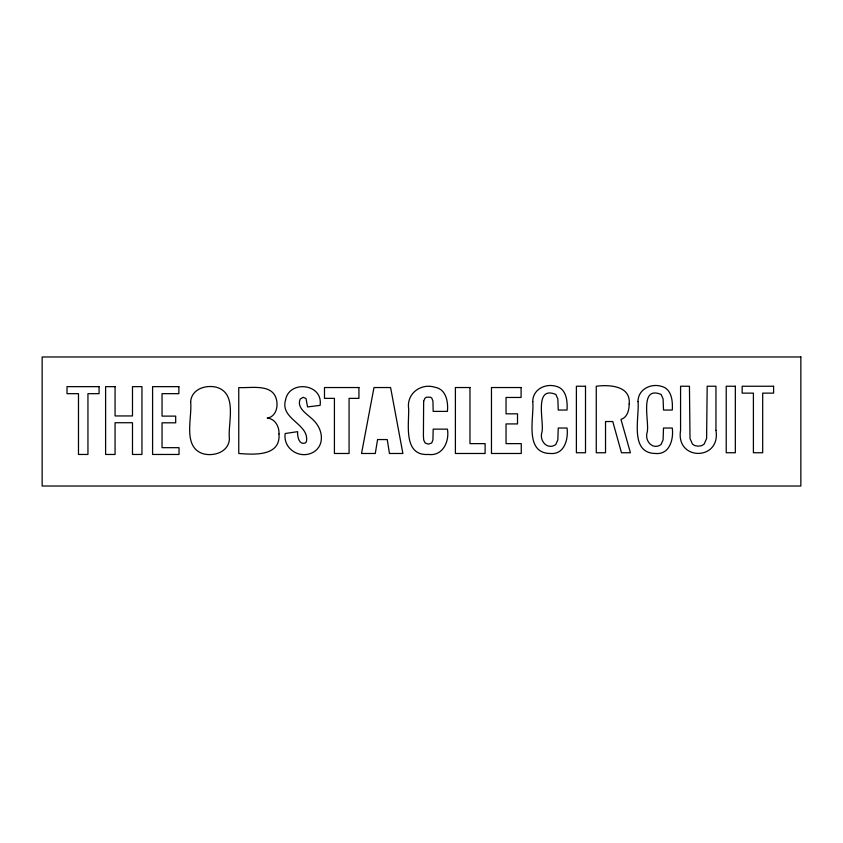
<?xml version="1.0" encoding="UTF-8"?>
<svg xmlns="http://www.w3.org/2000/svg" width="843" height="843" viewBox="0 0 843 843"><rect width="100%" height="100%" fill="white"/><g stroke="black" fill="none" stroke-linecap="round" stroke-linejoin="round"><path stroke-width="1.26" d="M715.96 430.33C721.039 461.1 675.506 461.089 680.575 430.33L680.575 386.242L689.448 386.242L690.017 438.539L692.482 444.124L694.927 445.662L698.31 446.168L701.745 445.662L704.147 444.124L706.603 438.539L707.182 386.242L715.96 386.242L715.96 430.33M532.755 401.616C534.388 417.274 523.819 453.218 550.289 453.481C564.42 454.904 568.498 439.14 567.033 428.023L558.245 428.023L557.834 439.846L555.79 444.535C547.718 450.288 539.499 441.353 541.743 432.87C544.947 423.987 532.871 384.935 555.864 394.45L557.834 398.887L558.245 410.046L567.033 410.046C567.592 401.089 566.507 388.612 555.864 386.242C545.21 383.175 532.66 389.603 532.755 401.616M638.014 401.616C639.637 417.274 629.068 453.218 655.538 453.481C669.679 454.904 673.757 439.14 672.282 428.023L663.504 428.023L663.093 439.846L661.038 444.535C652.977 450.288 644.758 441.353 647.002 432.87C650.195 423.987 638.13 384.935 661.123 394.45L663.093 398.887L663.504 410.046L672.282 410.046C672.851 401.089 671.755 388.612 661.123 386.242C650.459 383.175 637.919 389.603 638.014 401.616M423.65 401.215L423.407 436.052L423.734 440.13L425.199 443.06L428.455 444.113L431.711 442.975L432.933 439.888L433.176 429.14L447.422 429.14C449.593 441.31 442.902 456.358 428.455 454.461C402.965 456.095 409.087 424.145 408.665 408.707C406.358 393.628 420.878 382.827 434.967 387.253C446.232 389.181 448.339 401.89 447.422 411.395L433.176 411.395L432.933 401.047L431.795 398.117L430.467 397.201L426.463 397.201L425.03 398.117L423.65 401.215M278.98 433.945C280.835 456.695 253.648 454.619 238.759 453.481L238.759 387.538C250.824 388.391 272.763 383.112 276.515 399.814C278.253 407.032 275.745 416.863 267.263 418.065C275.092 418.686 279.423 426.716 278.98 433.945M190.634 401.89C192.436 417.601 182.088 447.222 203.311 453.808C214.259 456.643 228.611 451.911 229.422 439.013C227.61 423.312 238.042 393.66 216.64 387.295C205.797 384.503 191.466 389.066 190.634 401.89M285.556 399.961C279.665 419.414 310.119 424.029 306.336 441.837L305.282 442.996C298.717 445.241 297.337 436.116 297.621 431.658L285.166 433.534C282.932 449.024 300.076 459.625 313.259 452.259A15.49 15.49 0 0 0 320.867 442.28C323.017 433.028 318.254 423.829 311.141 418.065C305.893 413.186 296.504 407.496 300.234 399.013L303.238 397.306L306.009 398.528L307.558 406.916L320.098 405.367C323.385 383.47 289.138 379.708 285.556 399.961M629.184 403.892C629.141 409.877 627.519 417.411 620.975 419.403L630.416 452.744L621.47 452.744L612.766 421.542L605.537 421.542L605.537 452.744L596.264 452.744L596.264 386.242C609.099 384.534 630.985 385.62 629.184 403.892M377.569 439.561L375.293 453.481L361.531 453.481L373.986 387.538L390.594 387.538L402.891 453.481L389.455 453.481L387.253 439.561L377.569 439.561M800.85 356.979L42.15 356.979L42.15 486.021L800.85 486.021L800.85 356.979M585.506 386.242L576.391 386.242L576.391 452.744L585.506 452.744L585.506 386.242M735.338 386.242L726.223 386.242L726.223 452.744L735.338 452.744L735.338 386.242M773.6 386.242L742.156 386.242L742.156 393.133L753.4 393.133L753.4 452.744L762.683 452.744L762.683 393.133L773.6 393.133L773.6 386.242M99.084 386.642L67.019 386.642L67.019 393.67L78.483 393.67L78.483 454.461L87.946 454.461L87.946 393.67L99.084 393.67L99.084 386.642M115.07 386.642L105.607 386.642L105.607 454.461L115.07 454.461L115.07 422.722L132.488 422.722L132.488 454.461L141.951 454.461L141.951 386.642L132.488 386.642L132.488 415.947L115.07 415.947L115.07 386.642M178.874 386.642L152.583 386.642L152.583 454.461L179.032 454.461L179.032 447.675L162.046 447.675L162.046 422.807L175.692 422.807L175.692 416.115L162.046 416.115L162.046 393.67L178.874 393.67L178.874 386.642M358.928 387.538L324.492 387.538L324.492 398.36L334.418 398.36L334.418 453.481L349.076 453.481L349.076 398.36L358.928 398.36L358.928 387.538M469.972 387.538L455.399 387.538L455.399 453.481L485.115 453.481L485.115 443.629L469.972 443.629L469.972 387.538M521.1 387.538L491.469 387.538L491.469 453.481L521.259 453.481L521.259 443.629L506.042 443.629L506.042 423.924L517.518 423.924L517.518 413.829L506.042 413.829L506.042 397.464L521.1 397.464L521.1 387.538"/></g></svg>
